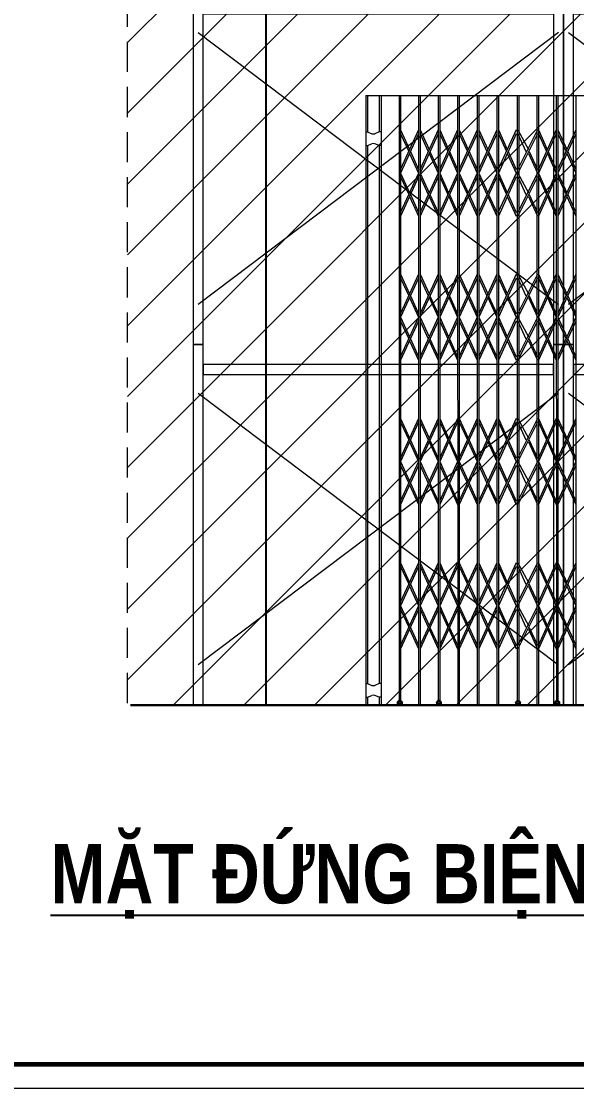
# Model space of a CAD drawing. Header units: millimetres. Extents: x 480521 to 6014615, y -961280 to 187869.
# Drawn here: x 770606 to 773379, y -80853 to -75525 of the extents above; entities that cross this region are included whole.
import ezdxf
from ezdxf.enums import TextEntityAlignment as Align

# ---------------------------------------------------------------- set-up
doc = ezdxf.new("R2010")
doc.units = ezdxf.units.MM
doc.header["$LTSCALE"] = 600
doc.header["$MEASUREMENT"] = 0
doc.linetypes.add('HIDDEN', pattern=[0.375, 0.25, -0.125])
doc.layers.get('0').update_dxf_attribs({"lineweight": 0})
doc.layers.get('Defpoints').update_dxf_attribs({"lineweight": 0})
for name, color, linetype, lineweight in [('CUA', 75, 'Continuous', 15), ('dim', 144, 'Continuous', 13), ('Khungten_LCDI', 7, 'Continuous', 25), ('LC Hatch @ 1 (1)', 252, 'Continuous', 9), ('LC Net dam 1', 30, 'Continuous', 30), ('LC Net khuat', 4, 'HIDDEN', 13), ('LC Net thay', 7, 'Continuous', 25), ('LC Text1', 3, 'Continuous', 20), ('LC Text2', 7, 'Continuous', 25), ('Net Thay 1', 2, 'Continuous', 20)]:
    doc.layers.add(name, color=color, linetype=linetype, lineweight=lineweight)
doc.layers.add('M¶nh', color=8, linetype='Continuous')
doc.styles.add('Khungten', font='VHAVAN.TTF', dxfattribs={"width": 0.9, "height": 5000})
doc.styles.add('LC 1', font='VHAVANB.TTF')
doc.styles.add('LC3', font='VHARIALB.TTF', dxfattribs={"width": 0.8})
doc.styles.add('Title', font='VHBLACK.TTF')

# ---------------------------------------------------------------- blocks, each defined once
blk = doc.blocks.new('lcdi fix')
at = {"layer": 'Defpoints', "lineweight": 0}
blk.add_lwpolyline([(-1200, -14850), (-1200, 14850), (40800, 14850), (40800, -14850)], close=True, dxfattribs=at)
at = {"layer": 'Khungten_LCDI', "color": 5, "lineweight": 60}
blk.add_lwpolyline([(0, -14650), (0, 14650), (40600, 14650), (40600, -14650)], close=True, dxfattribs=at)
at = {"color": 7, "style": 'Khungten', "width": 0.8}
for tag, p in [('REVISION', (39498.8, -10746.3)), ('NGAYHT', (39546.1, -11609.4))]:
    blk.add_attdef(tag, text='', height=200, dxfattribs=at).set_placement(p, align=Align.CENTER)
at = {"layer": 'LC Text1', "color": 3, "style": 'LC 1', "width": 1.834006}
for tag, p, p2 in [('TENBANVE1', (36912.7, -8885.8), (40339.1, -8885.8)), ('TENBANVE2', (36912.7, -9562.5), (40339.1, -9562.5))]:
    blk.add_attdef(tag, text='', height=250, dxfattribs=at).set_placement(p, p2, align=Align.FIT)
at = {"layer": 'LC Text1', "style": 'Title', "width": 0.7}
blk.add_attdef('SOBANVE', text='', height=250, dxfattribs=at).set_placement((39562, -13896.2), align=Align.CENTER)
blk = doc.blocks.new('TIEUDE1')
at = {"layer": 'LC Text2', "color": 7, "style": 'LC 1'}
blk.add_attdef('TIªU§Ò', text='', height=5, dxfattribs=at).set_placement((0, 0), align=Align.BOTTOM_CENTER)
blk.add_attdef('TL', text='', height=3, dxfattribs=at).set_placement((0, -2), align=Align.TOP_CENTER)
blk = doc.blocks.new('A$C45A85794')
at = {"layer": 'Net Thay 1'}
for p, q in [((25, 1557.4), (1825, 200.3)), ((1825, 1557.4), (25, 200.3))]:
    blk.add_line(p, q, dxfattribs=at)
for points in [[(50, 0), (50, 1800), (0, 1800), (0, 0)], [(1850, 0), (1850, 1800), (1800, 1800), (1800, 0)], [(50, 1650), (1800, 1650), (1800, 1700), (50, 1700)]]:
    blk.add_lwpolyline(points, close=True, dxfattribs=at)

msp = doc.modelspace()

# ---------------------------------------------------------------- hatches: boundary and pattern name
at = {"layer": 'LC Hatch @ 1 (1)', "ltscale": 2}
h = msp.add_hatch(dxfattribs=at)
h.set_pattern_fill('ANSI31', color=256, scale=2000)
h.set_pattern_definition([(45, (150581.53, -148884.38), (-176.7767, 176.7767), [])])
h.paths.add_polyline_path([(771135.734, -78938.294), (777216.875, -78938.294), (777216.875, -63885.894), (771135.734, -63885.894)])

# ---------------------------------------------------------------- linework, layer by layer
at = {"layer": 'CUA'}
for p, q in [((772589.919, -76067.352), (772500.202, -76263.329)), ((772500.319, -76067.329), (772544.912, -76165.664)), ((772687.519, -76067.352), (772597.802, -76263.329)), ((772597.919, -76067.329), (772642.512, -76165.664)), ((772785.119, -76067.345), (772695.402, -76263.322)), ((772695.519, -76067.322), (772740.112, -76165.657)), ((772882.719, -76067.345), (772793.002, -76263.322)), ((772793.119, -76067.322), (772837.712, -76165.657)), ((772980.318, -76067.341), (772890.601, -76263.319)), ((772890.718, -76067.319), (772935.312, -76165.653)), ((773077.918, -76067.338), (772988.201, -76263.315)), ((772988.318, -76067.315), (773032.911, -76165.65)), ((773183.518, -76067.334), (773085.78, -76263.311)), ((773085.898, -76067.311), (773138.511, -76165.646)), ((773277.919, -76067.338), (773188.202, -76263.316)), ((773188.319, -76067.316), (773232.912, -76165.65)), ((773375.519, -76067.338), (773285.802, -76263.316)), ((773285.919, -76067.316), (773330.512, -76165.65)), ((772500.319, -76086.529), (772540.725, -76174.81)), ((772589.919, -76086.571), (772500.319, -76282.292)), ((772597.919, -76086.529), (772638.325, -76174.81)), ((772687.519, -76086.571), (772597.919, -76282.292)), ((772695.519, -76086.522), (772735.925, -76174.804)), ((772785.119, -76086.564), (772695.519, -76282.285)), ((772793.119, -76086.522), (772833.525, -76174.804)), ((772882.719, -76086.564), (772793.119, -76282.285)), ((772890.718, -76086.519), (772931.124, -76174.8)), ((772980.318, -76086.56), (772890.718, -76282.282)), ((772988.318, -76086.515), (773028.724, -76174.796)), ((773077.918, -76086.557), (772988.318, -76282.278)), ((773085.898, -76086.511), (773126.304, -76174.793)), ((773183.518, -76086.553), (773085.898, -76282.274)), ((773188.319, -76086.516), (773228.725, -76174.797)), ((773277.919, -76086.557), (773188.319, -76282.279)), ((773285.919, -76086.516), (773326.325, -76174.797)), ((773375.519, -76086.557), (773285.919, -76282.279)), ((772549.291, -76175.319), (772589.919, -76264.909)), ((772646.891, -76175.319), (772687.519, -76264.909)), ((772744.491, -76175.312), (772785.119, -76264.903)), ((772842.091, -76175.312), (772882.719, -76264.903)), ((772939.69, -76175.308), (772980.318, -76264.899)), ((773037.29, -76175.305), (773077.918, -76264.896)), ((773142.889, -76175.301), (773183.518, -76264.892)), ((773237.291, -76175.305), (773277.919, -76264.896)), ((773334.891, -76175.305), (773375.519, -76264.896)), ((772545.124, -76184.421), (772589.919, -76282.292)), ((772642.724, -76184.421), (772687.519, -76282.292)), ((772740.324, -76184.414), (772785.119, -76282.285)), ((772837.924, -76184.414), (772882.719, -76282.285)), ((772935.523, -76184.411), (772980.318, -76282.282)), ((773033.123, -76184.407), (773077.918, -76282.278)), ((773138.722, -76184.403), (773183.518, -76282.274)), ((773233.124, -76184.408), (773277.919, -76282.279)), ((773330.724, -76184.408), (773375.519, -76282.279)), ((772589.919, -76282.315), (772500.202, -76478.292)), ((772500.319, -76282.292), (772544.912, -76380.627)), ((772687.519, -76282.315), (772597.802, -76478.292)), ((772597.919, -76282.292), (772642.512, -76380.627)), ((772785.119, -76282.308), (772695.402, -76478.285)), ((772695.519, -76282.285), (772740.112, -76380.62)), ((772882.719, -76282.308), (772793.002, -76478.285)), ((772793.119, -76282.285), (772837.712, -76380.62)), ((772980.318, -76282.304), (772890.601, -76478.282)), ((772890.718, -76282.282), (772935.312, -76380.616)), ((773077.918, -76282.301), (772988.201, -76478.278)), ((772988.318, -76282.278), (773032.911, -76380.613)), ((773183.518, -76282.297), (773085.78, -76478.274)), ((773085.898, -76282.274), (773138.511, -76380.609)), ((773277.919, -76282.301), (773188.202, -76478.279)), ((773188.319, -76282.279), (773232.912, -76380.613)), ((773375.519, -76282.301), (773285.802, -76478.279)), ((773285.919, -76282.279), (773330.512, -76380.613)), ((772500.319, -76301.492), (772540.725, -76389.773)), ((772589.919, -76301.534), (772500.319, -76497.255)), ((772597.919, -76301.492), (772638.325, -76389.773)), ((772687.519, -76301.534), (772597.919, -76497.255)), ((772695.519, -76301.485), (772735.925, -76389.767)), ((772785.119, -76301.527), (772695.519, -76497.248)), ((772793.119, -76301.485), (772833.525, -76389.767)), ((772882.719, -76301.527), (772793.119, -76497.248)), ((772890.718, -76301.482), (772931.124, -76389.763)), ((772980.318, -76301.524), (772890.718, -76497.245)), ((772988.318, -76301.478), (773028.724, -76389.759)), ((773077.918, -76301.52), (772988.318, -76497.241)), ((773085.898, -76301.474), (773126.304, -76389.756)), ((773183.518, -76301.516), (773085.898, -76497.238)), ((773188.319, -76301.479), (773228.725, -76389.76)), ((773277.919, -76301.521), (773188.319, -76497.242)), ((773285.919, -76301.479), (773326.325, -76389.76)), ((773375.519, -76301.521), (773285.919, -76497.242)), ((772549.291, -76390.282), (772589.919, -76479.873)), ((772646.891, -76390.282), (772687.519, -76479.873)), ((772744.491, -76390.275), (772785.119, -76479.866)), ((772842.091, -76390.275), (772882.719, -76479.866)), ((772939.69, -76390.271), (772980.318, -76479.862)), ((773037.29, -76390.268), (773077.918, -76479.859)), ((773142.889, -76390.264), (773183.518, -76479.855)), ((773237.291, -76390.268), (773277.919, -76479.859)), ((773334.891, -76390.268), (773375.519, -76479.859)), ((772545.124, -76399.384), (772589.919, -76497.255)), ((772642.724, -76399.384), (772687.519, -76497.255)), ((772740.324, -76399.377), (772785.119, -76497.248)), ((772837.924, -76399.377), (772882.719, -76497.248)), ((772935.523, -76399.374), (772980.318, -76497.245)), ((773033.123, -76399.37), (773077.918, -76497.241)), ((773138.722, -76399.366), (773183.518, -76497.237)), ((773233.124, -76399.371), (773277.919, -76497.242)), ((773330.724, -76399.371), (773375.519, -76497.242)), ((772589.919, -76787.352), (772500.202, -76983.329)), ((772500.319, -76787.329), (772544.912, -76885.664)), ((772500.319, -76806.529), (772540.725, -76894.81)), ((772589.919, -76806.571), (772500.319, -77002.292)), ((772687.519, -76787.352), (772597.802, -76983.329)), ((772597.919, -76787.329), (772642.512, -76885.664)), ((772597.919, -76806.529), (772638.325, -76894.81)), ((772687.519, -76806.571), (772597.919, -77002.292)), ((772785.119, -76787.345), (772695.402, -76983.322)), ((772695.519, -76787.322), (772740.112, -76885.657)), ((772695.519, -76806.522), (772735.925, -76894.804)), ((772785.119, -76806.564), (772695.519, -77002.285)), ((772882.719, -76787.345), (772793.002, -76983.322)), ((772793.119, -76787.322), (772837.712, -76885.657)), ((772793.119, -76806.522), (772833.525, -76894.804)), ((772882.719, -76806.564), (772793.119, -77002.285)), ((772980.318, -76787.341), (772890.601, -76983.319)), ((772890.718, -76787.319), (772935.312, -76885.653)), ((772890.718, -76806.519), (772931.124, -76894.8)), ((772980.318, -76806.56), (772890.718, -77002.282)), ((773077.918, -76787.338), (772988.201, -76983.315)), ((772988.318, -76787.315), (773032.911, -76885.65)), ((772988.318, -76806.515), (773028.724, -76894.796)), ((773077.918, -76806.557), (772988.318, -77002.278)), ((773183.518, -76787.334), (773085.78, -76983.311)), ((773085.898, -76787.311), (773138.511, -76885.646)), ((773085.898, -76806.511), (773126.304, -76894.793)), ((773183.518, -76806.553), (773085.898, -77002.274)), ((773277.919, -76787.338), (773188.202, -76983.316)), ((773188.319, -76787.316), (773232.912, -76885.65)), ((773188.319, -76806.516), (773228.725, -76894.797)), ((773277.919, -76806.557), (773188.319, -77002.279)), ((773375.519, -76787.338), (773285.802, -76983.316)), ((773285.919, -76787.316), (773330.512, -76885.65)), ((773285.919, -76806.516), (773326.325, -76894.797)), ((773375.519, -76806.557), (773285.919, -77002.279)), ((772545.124, -76904.421), (772589.919, -77002.292)), ((772549.291, -76895.319), (772589.919, -76984.909)), ((772642.724, -76904.421), (772687.519, -77002.292)), ((772646.891, -76895.319), (772687.519, -76984.909)), ((772740.324, -76904.414), (772785.119, -77002.285)), ((772744.491, -76895.312), (772785.119, -76984.903)), ((772837.924, -76904.414), (772882.719, -77002.285)), ((772842.091, -76895.312), (772882.719, -76984.903)), ((772935.523, -76904.411), (772980.318, -77002.282)), ((772939.69, -76895.308), (772980.318, -76984.899)), ((773033.123, -76904.407), (773077.918, -77002.278)), ((773037.29, -76895.305), (773077.918, -76984.896)), ((773138.722, -76904.403), (773183.518, -77002.274)), ((773142.889, -76895.301), (773183.518, -76984.892)), ((773233.124, -76904.408), (773277.919, -77002.279)), ((773237.291, -76895.305), (773277.919, -76984.896)), ((773330.724, -76904.408), (773375.519, -77002.279)), ((773334.891, -76895.305), (773375.519, -76984.896)), ((772589.919, -77002.315), (772500.202, -77198.292)), ((772500.319, -77002.292), (772544.912, -77100.627)), ((772500.319, -77021.492), (772540.725, -77109.773)), ((772589.919, -77021.534), (772500.319, -77217.255)), ((772687.519, -77002.315), (772597.802, -77198.292)), ((772597.919, -77002.292), (772642.512, -77100.627)), ((772597.919, -77021.492), (772638.325, -77109.773)), ((772687.519, -77021.534), (772597.919, -77217.255)), ((772785.119, -77002.308), (772695.402, -77198.285)), ((772695.519, -77002.285), (772740.112, -77100.62)), ((772695.519, -77021.485), (772735.925, -77109.767)), ((772785.119, -77021.527), (772695.519, -77217.248)), ((772882.719, -77002.308), (772793.002, -77198.285)), ((772793.119, -77002.285), (772837.712, -77100.62)), ((772793.119, -77021.485), (772833.525, -77109.767)), ((772882.719, -77021.527), (772793.119, -77217.248)), ((772980.318, -77002.304), (772890.601, -77198.282)), ((772890.718, -77002.282), (772935.312, -77100.616)), ((772890.718, -77021.482), (772931.124, -77109.763)), ((772980.318, -77021.524), (772890.718, -77217.245)), ((773077.918, -77002.301), (772988.201, -77198.278)), ((772988.318, -77002.278), (773032.911, -77100.613)), ((772988.318, -77021.478), (773028.724, -77109.759)), ((773077.918, -77021.52), (772988.318, -77217.241)), ((773183.518, -77002.297), (773085.78, -77198.274)), ((773085.898, -77002.274), (773138.511, -77100.609)), ((773085.898, -77021.474), (773126.304, -77109.756)), ((773183.518, -77021.516), (773085.898, -77217.238)), ((773277.919, -77002.301), (773188.202, -77198.279)), ((773188.319, -77002.279), (773232.912, -77100.613)), ((773188.319, -77021.479), (773228.725, -77109.76)), ((773277.919, -77021.521), (773188.319, -77217.242)), ((773375.519, -77002.301), (773285.802, -77198.279)), ((773285.919, -77002.279), (773330.512, -77100.613)), ((773285.919, -77021.479), (773326.325, -77109.76)), ((773375.519, -77021.521), (773285.919, -77217.242)), ((772545.124, -77119.384), (772589.919, -77217.255)), ((772549.291, -77110.282), (772589.919, -77199.873)), ((772642.724, -77119.384), (772687.519, -77217.255)), ((772646.891, -77110.282), (772687.519, -77199.873)), ((772740.324, -77119.377), (772785.119, -77217.248)), ((772744.491, -77110.275), (772785.119, -77199.866)), ((772837.924, -77119.377), (772882.719, -77217.248)), ((772842.091, -77110.275), (772882.719, -77199.866)), ((772935.523, -77119.374), (772980.318, -77217.245)), ((772939.69, -77110.271), (772980.318, -77199.862)), ((773033.123, -77119.37), (773077.918, -77217.241)), ((773037.29, -77110.268), (773077.918, -77199.859)), ((773138.722, -77119.366), (773183.518, -77217.237)), ((773142.889, -77110.264), (773183.518, -77199.855)), ((773233.124, -77119.371), (773277.919, -77217.242)), ((773237.291, -77110.268), (773277.919, -77199.859)), ((773330.724, -77119.371), (773375.519, -77217.242)), ((773334.891, -77110.268), (773375.519, -77199.859)), ((772589.919, -77507.352), (772500.202, -77703.329)), ((772500.319, -77507.329), (772544.912, -77605.664)), ((772687.519, -77507.352), (772597.802, -77703.329)), ((772597.919, -77507.329), (772642.512, -77605.664)), ((772785.119, -77507.345), (772695.402, -77703.322)), ((772695.519, -77507.322), (772740.112, -77605.657)), ((772882.719, -77507.345), (772793.002, -77703.322)), ((772793.119, -77507.322), (772837.712, -77605.657)), ((772980.318, -77507.341), (772890.601, -77703.319)), ((772890.718, -77507.319), (772935.312, -77605.653)), ((773077.918, -77507.338), (772988.201, -77703.315)), ((772988.318, -77507.315), (773032.911, -77605.65)), ((773183.518, -77507.334), (773085.78, -77703.311)), ((773085.898, -77507.311), (773138.511, -77605.646)), ((773277.919, -77507.338), (773188.202, -77703.316)), ((773188.319, -77507.316), (773232.912, -77605.65)), ((773375.519, -77507.338), (773285.802, -77703.316)), ((773285.919, -77507.316), (773330.512, -77605.65)), ((772500.319, -77526.529), (772540.725, -77614.81)), ((772589.919, -77526.571), (772500.319, -77722.292)), ((772597.919, -77526.529), (772638.325, -77614.81)), ((772687.519, -77526.571), (772597.919, -77722.292)), ((772695.519, -77526.522), (772735.925, -77614.804)), ((772785.119, -77526.564), (772695.519, -77722.285)), ((772793.119, -77526.522), (772833.525, -77614.804)), ((772882.719, -77526.564), (772793.119, -77722.285)), ((772890.718, -77526.519), (772931.124, -77614.8)), ((772980.318, -77526.56), (772890.718, -77722.282)), ((772988.318, -77526.515), (773028.724, -77614.796)), ((773077.918, -77526.557), (772988.318, -77722.278)), ((773085.898, -77526.511), (773126.304, -77614.793)), ((773183.518, -77526.553), (773085.898, -77722.274)), ((773188.319, -77526.516), (773228.725, -77614.797)), ((773277.919, -77526.557), (773188.319, -77722.279)), ((773285.919, -77526.516), (773326.325, -77614.797)), ((773375.519, -77526.557), (773285.919, -77722.279)), ((772549.291, -77615.319), (772589.919, -77704.909)), ((772646.891, -77615.319), (772687.519, -77704.909)), ((772744.491, -77615.312), (772785.119, -77704.903)), ((772842.091, -77615.312), (772882.719, -77704.903)), ((772939.69, -77615.308), (772980.318, -77704.899)), ((773037.29, -77615.305), (773077.918, -77704.896)), ((773142.889, -77615.301), (773183.518, -77704.892)), ((773237.291, -77615.305), (773277.919, -77704.896)), ((773334.891, -77615.305), (773375.519, -77704.896)), ((772545.124, -77624.421), (772589.919, -77722.292)), ((772642.724, -77624.421), (772687.519, -77722.292)), ((772740.324, -77624.414), (772785.119, -77722.285)), ((772837.924, -77624.414), (772882.719, -77722.285)), ((772935.523, -77624.411), (772980.318, -77722.282)), ((773033.123, -77624.407), (773077.918, -77722.278)), ((773138.722, -77624.403), (773183.518, -77722.274)), ((773233.124, -77624.408), (773277.919, -77722.279)), ((773330.724, -77624.408), (773375.519, -77722.279)), ((772589.919, -77722.315), (772500.202, -77918.292)), ((772500.319, -77722.292), (772544.912, -77820.627)), ((772687.519, -77722.315), (772597.802, -77918.292)), ((772597.919, -77722.292), (772642.512, -77820.627)), ((772785.119, -77722.308), (772695.402, -77918.285)), ((772695.519, -77722.285), (772740.112, -77820.62)), ((772882.719, -77722.308), (772793.002, -77918.285)), ((772793.119, -77722.285), (772837.712, -77820.62)), ((772980.318, -77722.304), (772890.601, -77918.282)), ((772890.718, -77722.282), (772935.312, -77820.616)), ((773077.918, -77722.301), (772988.201, -77918.278)), ((772988.318, -77722.278), (773032.911, -77820.613)), ((773183.518, -77722.297), (773085.78, -77918.274)), ((773085.898, -77722.274), (773138.511, -77820.609)), ((773277.919, -77722.301), (773188.202, -77918.279)), ((773188.319, -77722.279), (773232.912, -77820.613)), ((773375.519, -77722.301), (773285.802, -77918.279)), ((773285.919, -77722.279), (773330.512, -77820.613)), ((772500.319, -77741.492), (772540.725, -77829.773)), ((772589.919, -77741.534), (772500.319, -77937.255)), ((772597.919, -77741.492), (772638.325, -77829.773)), ((772687.519, -77741.534), (772597.919, -77937.255)), ((772695.519, -77741.485), (772735.925, -77829.767)), ((772785.119, -77741.527), (772695.519, -77937.248)), ((772793.119, -77741.485), (772833.525, -77829.767)), ((772882.719, -77741.527), (772793.119, -77937.248)), ((772890.718, -77741.482), (772931.124, -77829.763)), ((772980.318, -77741.524), (772890.718, -77937.245)), ((772988.318, -77741.478), (773028.724, -77829.759)), ((773077.918, -77741.52), (772988.318, -77937.241)), ((773085.898, -77741.474), (773126.304, -77829.756)), ((773183.518, -77741.516), (773085.898, -77937.238)), ((773188.319, -77741.479), (773228.725, -77829.76)), ((773277.919, -77741.521), (773188.319, -77937.242)), ((773285.919, -77741.479), (773326.325, -77829.76)), ((773375.519, -77741.521), (773285.919, -77937.242)), ((772549.291, -77830.282), (772589.919, -77919.873)), ((772646.891, -77830.282), (772687.519, -77919.873)), ((772744.491, -77830.275), (772785.119, -77919.866)), ((772842.091, -77830.275), (772882.719, -77919.866)), ((772939.69, -77830.271), (772980.318, -77919.862)), ((773037.29, -77830.268), (773077.918, -77919.859)), ((773142.889, -77830.264), (773183.518, -77919.855)), ((773237.291, -77830.268), (773277.919, -77919.859)), ((773334.891, -77830.268), (773375.519, -77919.859)), ((772545.124, -77839.384), (772589.919, -77937.255)), ((772642.724, -77839.384), (772687.519, -77937.255)), ((772740.324, -77839.377), (772785.119, -77937.248)), ((772837.924, -77839.377), (772882.719, -77937.248)), ((772935.523, -77839.374), (772980.318, -77937.245)), ((773033.123, -77839.37), (773077.918, -77937.241)), ((773138.722, -77839.366), (773183.518, -77937.237)), ((773233.124, -77839.371), (773277.919, -77937.242)), ((773330.724, -77839.371), (773375.519, -77937.242)), ((772589.919, -78227.352), (772500.202, -78423.329)), ((772500.319, -78227.329), (772544.912, -78325.664)), ((772500.319, -78246.529), (772540.725, -78334.81)), ((772589.919, -78246.571), (772500.319, -78442.292)), ((772687.519, -78227.352), (772597.802, -78423.329)), ((772597.919, -78227.329), (772642.512, -78325.664)), ((772597.919, -78246.529), (772638.325, -78334.81)), ((772687.519, -78246.571), (772597.919, -78442.292)), ((772785.119, -78227.345), (772695.402, -78423.322)), ((772695.519, -78227.322), (772740.112, -78325.657)), ((772695.519, -78246.522), (772735.925, -78334.804)), ((772785.119, -78246.564), (772695.519, -78442.285)), ((772882.719, -78227.345), (772793.002, -78423.322)), ((772793.119, -78227.322), (772837.712, -78325.657)), ((772793.119, -78246.522), (772833.525, -78334.804)), ((772882.719, -78246.564), (772793.119, -78442.285)), ((772980.318, -78227.341), (772890.601, -78423.319)), ((772890.718, -78227.319), (772935.312, -78325.653)), ((772890.718, -78246.519), (772931.124, -78334.8)), ((772980.318, -78246.56), (772890.718, -78442.282)), ((773077.918, -78227.338), (772988.201, -78423.315)), ((772988.318, -78227.315), (773032.911, -78325.65)), ((772988.318, -78246.515), (773028.724, -78334.796)), ((773077.918, -78246.557), (772988.318, -78442.278)), ((773183.518, -78227.334), (773085.78, -78423.311)), ((773085.898, -78227.311), (773138.511, -78325.646)), ((773085.898, -78246.511), (773126.304, -78334.793)), ((773183.518, -78246.553), (773085.898, -78442.274)), ((773277.919, -78227.338), (773188.202, -78423.316)), ((773188.319, -78227.316), (773232.912, -78325.65)), ((773188.319, -78246.516), (773228.725, -78334.797)), ((773277.919, -78246.557), (773188.319, -78442.279)), ((773375.519, -78227.338), (773285.802, -78423.316)), ((773285.919, -78227.316), (773330.512, -78325.65)), ((773285.919, -78246.516), (773326.325, -78334.797)), ((773375.519, -78246.557), (773285.919, -78442.279)), ((772545.124, -78344.421), (772589.919, -78442.292)), ((772549.291, -78335.319), (772589.919, -78424.909)), ((772642.724, -78344.421), (772687.519, -78442.292)), ((772646.891, -78335.319), (772687.519, -78424.909)), ((772740.324, -78344.414), (772785.119, -78442.285)), ((772744.491, -78335.312), (772785.119, -78424.903)), ((772837.924, -78344.414), (772882.719, -78442.285)), ((772842.091, -78335.312), (772882.719, -78424.903)), ((772935.523, -78344.411), (772980.318, -78442.282)), ((772939.69, -78335.308), (772980.318, -78424.899)), ((773033.123, -78344.407), (773077.918, -78442.278)), ((773037.29, -78335.305), (773077.918, -78424.896)), ((773138.722, -78344.403), (773183.518, -78442.274)), ((773142.889, -78335.301), (773183.518, -78424.892)), ((773233.124, -78344.408), (773277.919, -78442.279)), ((773237.291, -78335.305), (773277.919, -78424.896)), ((773330.724, -78344.408), (773375.519, -78442.279)), ((773334.891, -78335.305), (773375.519, -78424.896)), ((772589.919, -78442.315), (772500.202, -78638.292)), ((772500.319, -78442.292), (772544.912, -78540.627)), ((772500.319, -78461.492), (772540.725, -78549.773)), ((772589.919, -78461.534), (772500.319, -78657.255)), ((772687.519, -78442.315), (772597.802, -78638.292)), ((772597.919, -78442.292), (772642.512, -78540.627)), ((772597.919, -78461.492), (772638.325, -78549.773)), ((772687.519, -78461.534), (772597.919, -78657.255)), ((772785.119, -78442.308), (772695.402, -78638.285)), ((772695.519, -78442.285), (772740.112, -78540.62)), ((772695.519, -78461.485), (772735.925, -78549.767)), ((772785.119, -78461.527), (772695.519, -78657.248)), ((772882.719, -78442.308), (772793.002, -78638.285)), ((772793.119, -78442.285), (772837.712, -78540.62)), ((772793.119, -78461.485), (772833.525, -78549.767)), ((772882.719, -78461.527), (772793.119, -78657.248)), ((772980.318, -78442.304), (772890.601, -78638.282)), ((772890.718, -78442.282), (772935.312, -78540.616)), ((772890.718, -78461.482), (772931.124, -78549.763)), ((772980.318, -78461.524), (772890.718, -78657.245)), ((773077.918, -78442.301), (772988.201, -78638.278)), ((772988.318, -78442.278), (773032.911, -78540.613)), ((772988.318, -78461.478), (773028.724, -78549.759)), ((773077.918, -78461.52), (772988.318, -78657.241)), ((773183.518, -78442.297), (773085.78, -78638.274)), ((773085.898, -78442.274), (773138.511, -78540.609)), ((773085.898, -78461.474), (773126.304, -78549.756)), ((773183.518, -78461.516), (773085.898, -78657.238)), ((773277.919, -78442.301), (773188.202, -78638.279)), ((773188.319, -78442.279), (773232.912, -78540.613)), ((773188.319, -78461.479), (773228.725, -78549.76)), ((773277.919, -78461.521), (773188.319, -78657.242)), ((773375.519, -78442.301), (773285.802, -78638.279)), ((773285.919, -78442.279), (773330.512, -78540.613)), ((773285.919, -78461.479), (773326.325, -78549.76)), ((773375.519, -78461.521), (773285.919, -78657.242)), ((772545.124, -78559.384), (772589.919, -78657.255)), ((772549.291, -78550.282), (772589.919, -78639.873)), ((772642.724, -78559.384), (772687.519, -78657.255)), ((772646.891, -78550.282), (772687.519, -78639.873)), ((772740.324, -78559.377), (772785.119, -78657.248)), ((772744.491, -78550.275), (772785.119, -78639.866)), ((772837.924, -78559.377), (772882.719, -78657.248)), ((772842.091, -78550.275), (772882.719, -78639.866)), ((772935.523, -78559.374), (772980.318, -78657.245)), ((772939.69, -78550.271), (772980.318, -78639.862)), ((773033.123, -78559.37), (773077.918, -78657.241)), ((773037.29, -78550.268), (773077.918, -78639.859)), ((773138.722, -78559.366), (773183.518, -78657.237)), ((773142.889, -78550.264), (773183.518, -78639.855)), ((773233.124, -78559.371), (773277.919, -78657.242)), ((773237.291, -78550.268), (773277.919, -78639.859)), ((773330.724, -78559.371), (773375.519, -78657.242)), ((773334.891, -78550.268), (773375.519, -78639.859))]:
    msp.add_line(p, q, dxfattribs=at)
at = {"layer": 'dim'}
for p, q in [((772326.714, -75895.892), (773646.796, -75895.892)), ((772326.714, -75895.892), (772326.796, -78938.294)), ((772334.714, -75895.892), (772334.714, -76077.492)), ((772393.114, -75895.892), (772393.114, -76077.492)), ((772402.714, -75895.906), (772402.796, -78939.56)), ((772492.314, -75895.906), (772492.396, -78922.786)), ((772500.314, -75895.906), (772500.396, -78922.786)), ((772589.914, -75895.899), (772589.996, -78938.3)), ((772597.914, -75895.899), (772597.996, -78938.3)), ((772687.514, -75895.899), (772687.596, -78922.779)), ((772695.514, -75895.899), (772695.596, -78922.779)), ((772785.114, -75895.892), (772785.196, -78938.294)), ((772793.114, -75895.892), (772793.196, -78938.294)), ((772882.714, -75895.889), (772882.796, -78938.29)), ((772890.714, -75895.889), (772890.796, -78938.29)), ((772980.313, -75895.885), (772980.395, -78938.286)), ((772988.313, -75895.885), (772988.395, -78938.286)), ((773082.714, -75895.892), (773082.796, -78922.772)), ((773090.714, -75895.892), (773090.796, -78922.772)), ((773180.314, -75895.892), (773180.396, -78938.294)), ((773188.314, -75895.892), (773188.396, -78938.294)), ((773277.914, -75895.892), (773277.953, -78922.728)), ((773285.914, -75895.892), (773285.953, -78922.728)), ((773375.514, -75895.892), (773375.596, -78938.294)), ((772326.714, -76077.492), (772334.714, -76077.492)), ((772334.714, -76077.492), (772356.648, -76086.046)), ((772393.114, -76077.492), (772371.18, -76086.046)), ((772401.114, -76077.492), (772393.114, -76077.492)), ((772326.714, -76144.692), (772334.714, -76144.692)), ((772334.714, -76144.692), (772356.648, -76136.139)), ((772334.714, -76144.692), (772334.796, -78831.094)), ((772393.114, -76144.692), (772371.18, -76136.139)), ((772393.114, -76144.692), (772393.196, -78831.094)), ((772401.114, -76144.692), (772393.114, -76144.692)), ((772326.796, -78831.094), (772334.796, -78831.094)), ((772334.796, -78831.094), (772356.73, -78839.647)), ((772393.196, -78831.094), (772371.262, -78839.647)), ((772402.792, -78831.094), (772393.196, -78831.094)), ((772326.796, -78898.294), (772334.796, -78898.294)), ((772334.796, -78898.294), (772356.73, -78889.74)), ((772334.796, -78898.294), (772334.796, -78939.54)), ((772393.196, -78898.294), (772371.262, -78889.74)), ((772393.196, -78898.294), (772393.196, -78939.557)), ((772402.795, -78898.294), (772393.196, -78898.294))]:
    msp.add_line(p, q, dxfattribs=at)
for centre, radius in [((772496.396, -78926.307), 12), ((772496.396, -78926.307), 7.2), ((772496.396, -78925.507), 4.838), ((772691.596, -78926.3), 12), ((772691.596, -78926.3), 7.2), ((772691.596, -78925.5), 4.838), ((773086.796, -78926.294), 12), ((773086.796, -78926.294), 7.2), ((773086.796, -78925.494), 4.838), ((773281.953, -78926.294), 12), ((773281.953, -78926.294), 7.2), ((773281.953, -78925.494), 4.863)]:
    msp.add_circle(centre, radius, dxfattribs=at)
for centre, start, end in [((772363.914, -76067.412), 248.696468, 291.303532), ((772363.914, -76154.772), 68.696468, 111.303532), ((772363.996, -78821.014), 248.696468, 291.303532), ((772363.996, -78908.374), 68.696468, 111.303532)]:
    msp.add_arc(centre, 20, start, end, dxfattribs=at)
at = {"layer": 'LC Net dam 1'}
msp.add_line((771151.77, -78938.294), (777216.875, -78938.294), dxfattribs=at)
at = {"layer": 'LC Net khuat', "lineweight": 13, "flags": 128}
msp.add_lwpolyline([(771135.734, -63885.894), (777216.875, -63885.894), (777216.875, -78938.294), (771135.734, -78938.294)], close=True, dxfattribs=at)
at = {"layer": 'LC Net thay'}
msp.add_line((771826.796, -68338.294), (771826.796, -78938.294), dxfattribs=at)

# ---------------------------------------------------------------- block references
at = {"layer": 'LC Net thay', "xscale": 0.6000000155618168, "yscale": 0.6000000155618168, "zscale": 0.6000000155618168}
msp.add_blockref('lcdi fix', (769130.545, -71942.695), dxfattribs=at)
at = {"layer": 'LC Text2'}
ref = msp.add_blockref('TIEUDE1', (774061.214, -80016.373), dxfattribs=dict(at, xscale=60.00000000003865, yscale=60.00000000003865, zscale=60.00000000003865))
ref.add_attrib('TIªU§Ò', '%%UmÆt ®øng biÖn ph¸p b¾c gi¸o ch÷ h', dxfattribs={"color": 7, "height": 295.46488, "style": 'LC3', "width": 0.8}).set_placement((774061.214, -80016.373), align=Align.BOTTOM_CENTER)
at = {"layer": 'M¶nh'}
for p in [(771464.222, -77138.294), (773314.222, -77138.294), (771464.222, -78938.294), (773314.222, -78938.294)]:
    msp.add_blockref('A$C45A85794', p, dxfattribs=at)

doc.saveas('drawing.dxf')
